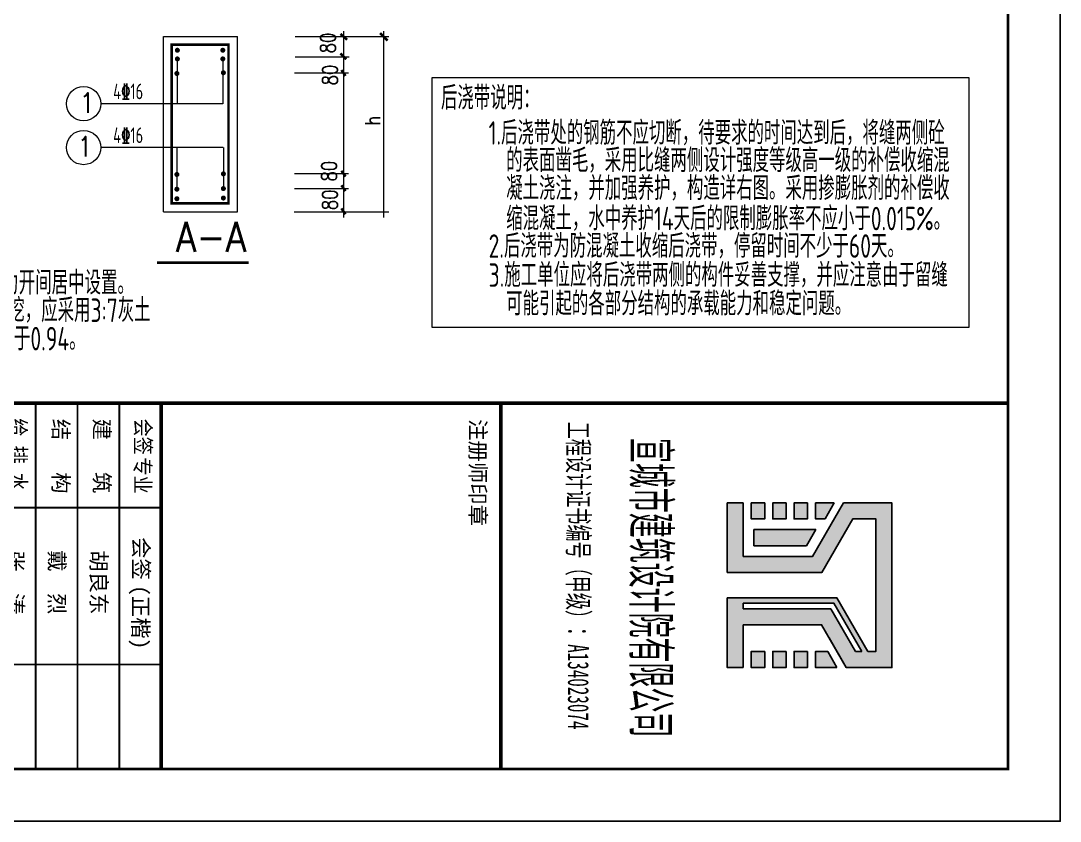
# Model space of a CAD drawing. Extents: x -1389621 to 57380, y -92505 to 283644.
# Drawn here: x -1266630 to -1242772, y 147698 to 166079 of the extents above; entities that cross this region are included whole.
import ezdxf
from ezdxf.enums import TextEntityAlignment as Align

# ---------------------------------------------------------------- set-up
doc = ezdxf.new("R2010")
doc.units = 0
doc.header["$LTSCALE"] = 100
doc.header["$MEASUREMENT"] = 0
doc.layers.get('0').update_dxf_attribs({"linetype": 'CONTINUOUS'})
for name, color, linetype in [('120', 7, 'CONTINUOUS'), ('BORDER', 7, 'CONTINUOUS'), ('BZ_标准图框', 7, 'CONTINUOUS'), ('TC', 151, 'CONTINUOUS')]:
    doc.layers.add(name, color=color, linetype=linetype)
doc.layers.add('PUB_TEXT', color=7, linetype='CONTINUOUS', lineweight=15)
doc.styles.add('DIM_FONT', font='SIMPLEX', dxfattribs={"width": 0.7, "bigfont": 'GBCBIG'})
doc.styles.add('ht', font='simhei.ttf', dxfattribs={"width": 0.8})
doc.styles.get("Standard").update_dxf_attribs({"font": 'txt', "height": 3, "bigfont": 'hztxt'})
doc.styles.add('TSSD_REIN', font='Tssdeng.shx', dxfattribs={"width": 0.7, "bigfont": 'hztxt.shx'})

# ---------------------------------------------------------------- blocks, each defined once
blk = doc.blocks.new('A$C064F2E3D')
h = blk.add_hatch(color=1)
h.paths.add_polyline_path([(5094, 55182), (1943, 55182), (1943, 54256), (2967, 53665), (2967, 52338), (2250, 52338), (1943, 52338), (1943, 52030), (3274, 52030), (3274, 53842), (2250, 54433), (2250, 54874), (4787, 54874), (4787, 54721), (3763, 54130), (3763, 52030), (5094, 52030), (5094, 52338), (4787, 52338), (4275, 52338), (4275, 53834), (5094, 54307)])
h.paths.add_polyline_path([(4787, 54484), (3968, 54011), (3968, 52338), (3865, 52338), (3865, 54070), (4787, 54603)], flags=16)
h = blk.add_hatch(color=1)
h.paths.add_polyline_path([(5094, 54130), (4787, 53952), (4787, 53720), (5094, 53720)])
h.paths.add_polyline_path([(4787, 53566), (4787, 53310), (5094, 53310), (5094, 53566)])
h.paths.add_polyline_path([(4787, 53157), (4787, 52901), (5094, 52901), (5094, 53157)])
h.paths.add_polyline_path([(5094, 52491), (5094, 52747), (4787, 52747), (4787, 52491)])
h.paths.add_polyline_path([(2762, 53546), (2455, 53724), (2455, 52542), (2762, 52542)])
h.paths.add_polyline_path([(1943, 54078), (1943, 53720), (2250, 53720), (2250, 53901)])
h.paths.add_polyline_path([(1943, 53566), (1943, 53310), (2250, 53310), (2250, 53566)])
h.paths.add_polyline_path([(2250, 52901), (2250, 53157), (1943, 53157), (1943, 52901)])
h.paths.add_polyline_path([(2250, 52747), (1943, 52747), (1943, 52491), (2250, 52491)])
for points in [[(4275, 52338), (4275, 53834), (5094, 54307), (5094, 55182), (1943, 55182), (1943, 54256), (2967, 53665), (2967, 52338), (2250, 52338)], [(1943, 52338), (1943, 52030), (3274, 52030), (3274, 53842), (2250, 54433), (2250, 54874), (4787, 54874), (4787, 54721), (3763, 54130), (3763, 52030), (5094, 52030), (5094, 52338)], [(4787, 54603), (3865, 54070), (3865, 52338)], [(4787, 54484), (3968, 54011), (3968, 52338)], [(4787, 54603), (4787, 54484)], [(5094, 54307), (4524, 53978)], [(5094, 54130), (4787, 53952)], [(4787, 53952), (4787, 53720), (5094, 53720), (5094, 54130)], [(1943, 54078), (2250, 53901)], [(1943, 54078), (1943, 53720), (2250, 53720), (2250, 53901)], [(1943, 52338), (2250, 52338)], [(3968, 52338), (3865, 52338)], [(4787, 52338), (4275, 52338)], [(4787, 52338), (5094, 52338)]]:
    blk.add_lwpolyline(points)
for points in [[(2762, 53546), (2455, 53724), (2455, 52542), (2762, 52542)], [(1943, 53566), (1943, 53310), (2250, 53310), (2250, 53566)], [(4787, 53566), (4787, 53310), (5094, 53310), (5094, 53566)], [(1943, 53157), (1943, 52901), (2250, 52901), (2250, 53157)], [(4787, 53157), (4787, 52901), (5094, 52901), (5094, 53157)], [(1943, 52747), (1943, 52491), (2250, 52491), (2250, 52747)], [(4787, 52747), (4787, 52491), (5094, 52491), (5094, 52747)]]:
    blk.add_lwpolyline(points, close=True)
at = {"layer": 'BZ_标准图框'}
for points, const_width in [([(35, 0), (35, 57400)], 70), ([(35, 47700), (7035, 47700)], 70), ([(35, 41203), (7035, 41203)], 70), ([(2035, 41203), (2035, 36403)], 35), ([(5035, 41203), (5035, 36403)], 35), ([(7035, 40403), (35, 40403)], 35), ([(7035, 39603), (35, 39603)], 35), ([(7035, 38803), (35, 38803)], 35)]:
    blk.add_lwpolyline(points, dxfattribs=dict(at, const_width=const_width))
at = {"layer": 'BZ_标准图框', "style": 'ht', "width": 0.5}
blk.add_text('宣城市建筑设计院有限公司', height=700, dxfattribs=at).set_placement((3565, 50232), align=Align.CENTER)
at = {"layer": 'BZ_标准图框', "style": 'ht'}
for s, height, width, p in [('工程设计证书编号（甲级）：A134023074', 400, 0.6, (391, 48985)), ('会签', 300, 0.85, (329, 40707)), ('专业', 300, 0.85, (1072, 40699)), ('给 排 水', 300, 0.85, (324, 38317))]:
    blk.add_text(s, height=height, dxfattribs=dict(at, width=width)).set_placement(p)
for s, p in [('注册师印章', (340, 47111)), ('会签', (2598, 40669)), ('(正楷)', (3518, 40660)), ('建   筑', (329, 39919)), ('胡良东', (2850, 39861)), ('结   构', (334, 39134)), ('戴  烈', (2850, 39061)), ('张  涛', (2850, 38261))]:
    blk.add_text(s, height=300, dxfattribs=at).set_placement(p)
blk = doc.blocks.new('A$C58B73041')
at = {"const_width": 48}
blk.add_lwpolyline([(1738, 191), (3498, 191)], dxfattribs=at)
at = {"layer": 'PUB_TEXT'}
for p, q in [((5319, 1057), (5319, 4630)), ((6087, 1057), (6087, 4630)), ((1860, 1168), (1860, 4528)), ((1860, 4528), (3282, 4528)), ((3282, 1168), (3282, 4528)), ((4386, 4528), (6181, 4528)), ((2130, 3240), (2130, 4081)), ((3002, 4118), (3002, 3240)), ((4386, 4139), (5425, 4139)), ((4373, 3832), (5412, 3832)), ((3002, 3240), (658, 3240)), ((2093, 2399), (658, 2399)), ((3009, 2399), (1999, 2399)), ((2121, 1596), (2121, 2399)), ((3016, 1577), (3016, 2399)), ((4373, 1900), (5412, 1900)), ((4373, 1611), (5412, 1611)), ((1860, 1168), (3282, 1168)), ((4370, 1167), (6181, 1167))]:
    blk.add_line(p, q, dxfattribs=at)
at = {"layer": 'PUB_TEXT', "const_width": 48}
for points in [[(5382, 4468), (5255, 4579)], [(6158, 4452), (6016, 4595)], [(5366, 4092), (5255, 4203)], [(5353, 3774), (5273, 3885)], [(5353, 1842), (5273, 1953)], [(5353, 1564), (5273, 1675)], [(5353, 1120), (5273, 1231)]]:
    blk.add_lwpolyline(points, dxfattribs=at)
blk.add_lwpolyline([(2019, 1328), (2019, 4371), (3107, 4371), (3107, 1328)], close=True, dxfattribs=at)
for points in [[(2104, 4265, 1), (2152, 4265, 1)], [(2975, 4265, 1), (3023, 4265, 1)], [(2104, 4099, 1), (2152, 4099, 1)], [(2975, 4099, 1), (3023, 4099, 1)], [(2095, 3820, 1), (2143, 3820, 1)], [(2986, 3833, 1), (3034, 3833, 1)], [(2095, 1882, 1), (2143, 1882, 1)], [(2986, 1894, 1), (3034, 1894, 1)], [(2095, 1600, 1), (2143, 1600, 1)], [(2986, 1612, 1), (3034, 1612, 1)], [(2095, 1417, 1), (2143, 1417, 1)], [(2986, 1430, 1), (3034, 1430, 1)]]:
    blk.add_lwpolyline(points, format="xyb", close=True, dxfattribs=at)
at = {"layer": 'PUB_TEXT'}
for centre in [(329, 3240), (329, 2399)]:
    blk.add_circle(centre, 329, dxfattribs=at)
at = {"layer": '120', "color": 7, "width": 0.88}
blk.add_text('A-A', height=576, dxfattribs=at).set_placement((2101, 398))
at = {"layer": 'PUB_TEXT', "style": 'DIM_FONT', "width": 0.8}
for s, p in [('80', (5159, 4208)), ('80', (5199, 3592)), ('h', (6019, 2819)), ('80', (5182, 1748)), ('80', (5196, 1198))]:
    blk.add_text(s, height=288, rotation=90, dxfattribs=at).set_placement(p)
at = {"layer": 'PUB_TEXT'}
for s, height, style, width, p in [('4\x8416', 300, 'TSSD_REIN', 0.7, (897, 3326)), ('1', 384, 'DIM_FONT', 0.8, (264, 3063)), ('1', 384, 'DIM_FONT', 0.8, (224, 2226)), ('4\x8416', 300, 'TSSD_REIN', 0.7, (897, 2485))]:
    blk.add_text(s, height=height, dxfattribs=dict(at, style=style, width=width)).set_placement(p)

msp = doc.modelspace()

# ---------------------------------------------------------------- linework, layer by layer
at = {"layer": 'BORDER'}
msp.add_lwpolyline([(-1314051.508, 147698.469), (-1314051.508, 248618.469), (-1242771.508, 248618.469), (-1242771.508, 147698.469)], close=True, dxfattribs=at)
at = {"layer": 'BORDER', "const_width": 60}
msp.add_lwpolyline([(-1312851.508, 148898.469), (-1312851.508, 245618.469), (-1243971.508, 245618.469), (-1243971.508, 148898.469)], close=True, dxfattribs=at)
at = {"layer": 'PUB_TEXT'}
msp.add_lwpolyline([(-1257186.227, 164776.528), (-1244872.314, 164776.528), (-1244872.314, 159033.99), (-1257186.227, 159033.99)], close=True, dxfattribs=at)

# ---------------------------------------------------------------- block references
at = {"xscale": 1.2, "yscale": 1.2, "zscale": 1.2, "rotation": 270}
msp.add_blockref('A$C064F2E3D', (-1312851.508, 157340.469), dxfattribs=at)
at = {"layer": 'PUB_TEXT', "xscale": 1.197000000072876, "yscale": 1.196999999974651, "zscale": 1.197}
msp.add_blockref('A$C58B73041', (-1265582.651, 160297.068), dxfattribs=at)

# ---------------------------------------------------------------- texts
at = {"layer": 'TC', "color": 7, "style": 'TSSD_REIN', "width": 0.7}
for s, height, p in [('后浇带说明：', 538.6769, (-1256985.45, 164040.213)), ('1.后浇带处的钢筋不应切断，待要求的时间达到后，将缝两侧砼', 538.67693, (-1255891.278, 163234.368)), ('的表面凿毛，采用比缝两侧设计强度等级高一级的补偿收缩混', 538.67693, (-1255488.142, 162603.963)), ('凝土浇注，并加强养护，构造详右图。采用掺膨胀剂的补偿收', 538.67693, (-1255488.142, 161962.914)), ('缩混凝土，水中养护14天后的限制膨胀率不应小于0.015%。', 538.67693, (-1255488.142, 161268.992)), ('2.后浇带为防混凝土收缩后浇带，停留时间不少于60天。', 538.67693, (-1255891.278, 160637.307)), ('3.施工单位应将后浇带两侧的构件妥善支撑，并应注意由于留缝', 538.67693, (-1255891.278, 159970.803)), ('2.    所示为构造柱GZ1，未定位构造柱GZ1均为开间居中设置。', 540.027, (-1275162.389, 159794.237)), ('可能引起的各部分结构的承载能力和稳定问题。', 538.67693, (-1255488.142, 159314.324)), ('3.承台周边肥槽采用C15素混凝土回填。若为大开挖，应采用3:7灰土', 540.027, (-1275162.389, 159161.618)), ('或压实性较好的素土分层夯实，其压实系数不小于0.94。', 540.027, (-1274725.598, 158510.135))]:
    msp.add_text(s, height=height, dxfattribs=at).set_placement(p)

doc.saveas('drawing.dxf')
